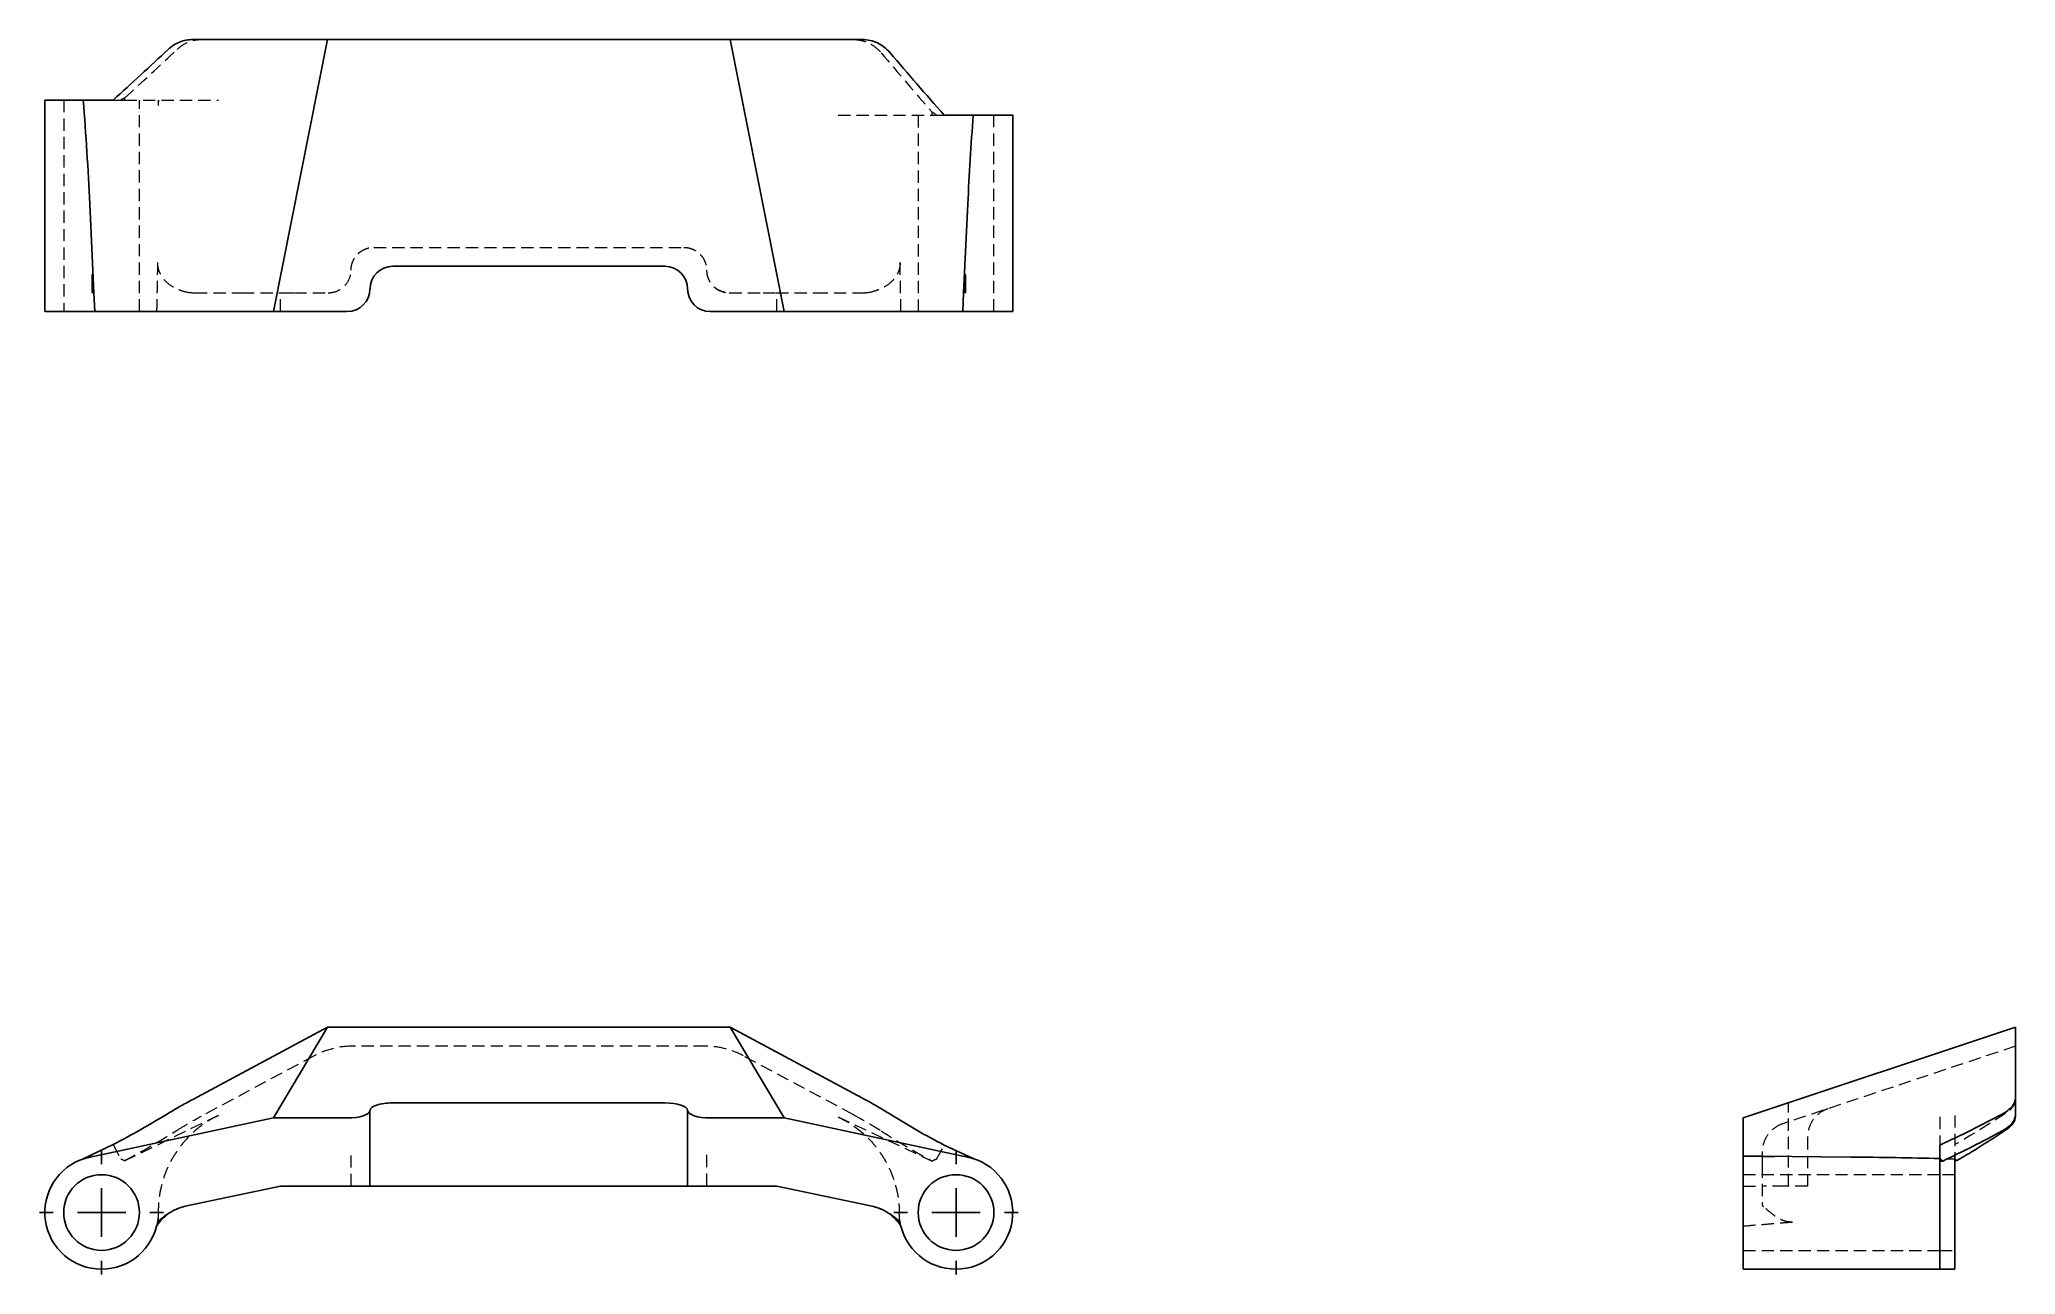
# Model space of a CAD drawing. Header units: millimetres. Extents: x 32 to 237, y 44 to 172.
import ezdxf

# ---------------------------------------------------------------- set-up
doc = ezdxf.new("R2010")
doc.units = ezdxf.units.MM
doc.linetypes.add('HIDDEN', pattern=[1.905, 1.27, -0.635])
doc.layers.add('10', color=7, linetype='Continuous')

# ---------------------------------------------------------------- blocks, each defined once
blk = doc.blocks.new('SW_CENTERMARKSYMBOL_0')
at = {"layer": '10', "color": 0}
for p, q in [((0, 5), (0, 6.41)), ((0, 0), (0, 2.5)), ((-5, 0), (-6.41, 0)), ((0, 0), (-2.5, 0)), ((0, 0), (0, -2.5)), ((0, 0), (2.5, 0)), ((5, 0), (6.41, 0)), ((0, -5), (0, -6.41))]:
    blk.add_line(p, q, dxfattribs=at)
blk = doc.blocks.new('SW_CENTERMARKSYMBOL_1')
at = {"layer": '10', "color": 0}
for p, q in [((0, 5), (0, 6.41)), ((0, 0), (0, 2.5)), ((-5, 0), (-6.41, 0)), ((0, 0), (-2.5, 0)), ((0, 0), (0, -2.5)), ((0, 0), (2.5, 0)), ((5, 0), (6.41, 0)), ((0, -5), (0, -6.41))]:
    blk.add_line(p, q, dxfattribs=at)

msp = doc.modelspace()

# ---------------------------------------------------------------- linework, layer by layer
at = {"color": 7, "linetype": 'Continuous', "lineweight": 25}
for p, q in [((48.28, 171.59), (62.2, 171.59)), ((56.62, 143.47), (62.2, 171.59)), ((62.2, 171.59), (103.8, 171.59)), ((109.38, 143.47), (103.8, 171.59)), ((103.8, 171.59), (117.46, 171.59)), ((33, 165.34), (33, 143.47)), ((36.97, 165.34), (33, 165.34)), ((36.97, 165.34), (40.05, 165.34)), ((125.92, 163.78), (128.91, 163.78)), ((133, 163.78), (128.91, 163.78)), ((133, 143.47), (133, 163.78)), ((38.08, 145.42), (37.64, 154.6)), ((128.36, 154.6), (127.92, 145.42)), ((97.06, 148.16), (68.94, 148.16)), ((38.17, 143.47), (38.08, 145.42)), ((127.92, 145.42), (127.83, 143.47)), ((37.64, 143.47), (38.17, 143.47)), ((38.17, 143.47), (56.62, 143.47)), ((56.62, 143.47), (64.25, 143.47)), ((101.75, 143.47), (109.38, 143.47)), ((109.38, 143.47), (127.83, 143.47)), ((127.83, 143.47), (128.36, 143.47)), ((128.36, 143.47), (133, 143.47)), ((48.28, 62.05), (62.2, 69.5)), ((56.62, 60.13), (62.2, 69.5)), ((62.2, 69.5), (103.8, 69.5)), ((109.38, 60.13), (103.8, 69.5)), ((103.8, 69.5), (117.46, 62.19)), ((208.47, 60.13), (236.59, 69.5)), ((236.59, 69.5), (236.59, 62.19)), ((97.06, 61.69), (68.94, 61.69)), ((236.59, 62.19), (236.59, 60.47)), ((38.17, 56.2), (56.62, 60.13)), ((56.62, 60.13), (64.25, 60.13)), ((66.59, 60.91), (66.59, 53.09)), ((99.41, 53.09), (99.41, 60.91)), ((101.75, 60.13), (109.38, 60.13)), ((109.38, 60.13), (127.83, 56.2)), ((208.47, 60.13), (208.47, 56.2)), ((236.59, 60.47), (236.59, 60.33)), ((36.97, 55.9), (40.05, 57.38)), ((125.92, 57.33), (128.91, 55.94)), ((228.78, 57.33), (228.78, 55.94)), ((37.64, 56.09), (38.17, 56.2)), ((127.83, 56.2), (128.36, 56.09)), ((210.42, 56.18), (208.47, 56.2)), ((208.47, 56.2), (208.47, 56.09)), ((208.47, 56.09), (208.47, 44.5)), ((219.6, 56.09), (210.42, 56.18)), ((228.78, 44.5), (228.78, 55.94)), ((57.36, 53.09), (47.51, 51)), ((57.36, 53.09), (64.25, 53.09)), ((66.59, 53.09), (64.25, 53.09)), ((68.94, 53.09), (66.59, 53.09)), ((68.94, 53.09), (97.06, 53.09)), ((99.41, 53.09), (97.06, 53.09)), ((101.75, 53.09), (99.41, 53.09)), ((101.75, 53.09), (108.64, 53.09)), ((108.64, 53.09), (118.49, 51)), ((230.34, 44.5), (230.34, 50.39)), ((208.47, 44.5), (228.78, 44.5)), ((228.78, 44.5), (230.34, 44.5))]:
    msp.add_line(p, q, dxfattribs=at)
at = {"color": 7, "linetype": 'HIDDEN', "lineweight": 18}
for p, q in [((34.95, 165.34), (34.95, 143.47)), ((40.05, 165.34), (40.87, 165.34)), ((40.87, 165.34), (41.24, 165.34)), ((41.24, 165.34), (50.93, 165.34)), ((42.77, 143.47), (42.77, 165.34)), ((44.72, 165.34), (44.72, 164.77)), ((44.75, 165.34), (44.72, 164.84)), ((114.95, 163.78), (124.68, 163.78)), ((123.23, 163.78), (123.23, 143.47)), ((124.68, 163.78), (125.13, 163.78)), ((125.13, 163.78), (125.92, 163.78)), ((131.05, 143.47), (131.05, 163.78)), ((66.98, 150.11), (99.02, 150.11)), ((37.89, 147.32), (37.99, 145.42)), ((37.89, 145.42), (37.89, 147.32)), ((101.36, 147.77), (101.36, 147.71)), ((128.01, 145.42), (128.11, 147.32)), ((128.11, 147.32), (128.11, 145.42)), ((37.99, 145.42), (37.89, 145.42)), ((57.36, 143.47), (57.36, 145.42)), ((58.78, 145.42), (62.26, 145.42)), ((103.74, 145.42), (107.22, 145.42)), ((108.64, 143.47), (108.64, 145.42)), ((128.11, 145.42), (128.01, 145.42)), ((101.29, 67.55), (64.71, 67.55)), ((60.84, 66.56), (49.2, 60.33)), ((116.53, 60.47), (105.16, 66.56)), ((213.16, 53.09), (213.16, 61.69)), ((41.24, 55.71), (50.93, 60.4)), ((114.95, 60.24), (124.68, 55.67)), ((228.78, 60.24), (228.78, 57.35)), ((40.05, 57.38), (40.87, 55.86)), ((125.13, 55.86), (125.92, 57.33)), ((215.11, 58.13), (215.11, 53.09)), ((37.99, 56.16), (37.89, 56.14)), ((64.64, 53.09), (64.64, 56.31)), ((101.36, 56.31), (101.36, 53.09)), ((128.11, 56.14), (128.01, 56.16)), ((210.42, 56.38), (210.42, 56.17)), ((210.42, 56.16), (212.32, 56.14)), ((210.42, 56.14), (210.42, 56.16)), ((212.32, 56.14), (210.42, 56.14)), ((227.62, 55.96), (230.34, 55.9)), ((228.78, 54.27), (208.47, 54.27)), ((208.47, 53.09), (210.42, 53.09)), ((212.77, 53.09), (210.42, 53.09)), ((215.11, 53.09), (212.77, 53.09)), ((230.34, 54.27), (228.78, 54.27)), ((44.71, 49.75), (44.69, 49.41)), ((121.36, 49.38), (121.29, 49.71)), ((121.31, 49.4), (121.3, 49.71)), ((208.47, 46.45), (228.78, 46.45)), ((228.78, 46.45), (230.34, 46.45))]:
    msp.add_line(p, q, dxfattribs=at)
at = {"color": 7, "linetype": 'HIDDEN', "lineweight": 18, "flags": 128}
for points in [[(41.23, 165.54), (41.23, 165.43), (41.24, 165.34)], [(124.68, 163.78), (124.68, 163.95), (124.69, 164.08)], [(41.23, 55.72), (41.23, 55.72), (41.24, 55.71)], [(124.68, 55.67), (124.68, 55.68), (124.69, 55.68)]]:
    msp.add_lwpolyline(points, dxfattribs=at)
at = {"color": 7, "linetype": 'Continuous', "lineweight": 25, "flags": 128}
for points in [[(33, 143.47), (33, 143.47), (33.06, 143.47), (33.21, 143.47), (33.43, 143.47), (33.74, 143.47), (34.13, 143.47), (34.58, 143.47), (35.1, 143.47), (35.67, 143.47), (36.3, 143.47), (36.95, 143.47), (37.64, 143.47)], [(228.78, 55.67), (228.95, 55.68), (229.08, 55.68)], [(230.54, 55.72), (230.43, 55.72), (230.34, 55.71)]]:
    msp.add_lwpolyline(points, dxfattribs=at)
at = {"color": 7, "linetype": 'Continuous', "lineweight": 25}
for centre in [(38.86, 50.36), (127.14, 50.36)]:
    msp.add_circle(centre, 3.91, dxfattribs=at)
for centre, radius, start, end in [((68.94, 145.81), 2.34, 90, 180), ((97.06, 145.81), 2.34, 0, 90), ((64.25, 145.81), 2.34, 270, 0), ((101.75, 145.81), 2.34, 180, 270), ((38.86, 50.36), 5.86, 101.9989, 346.1981), ((127.14, 50.36), 5.86, 193.8019, 78.0011)]:
    msp.add_arc(centre, radius, start, end, dxfattribs=at)
at = {"color": 7, "linetype": 'HIDDEN', "lineweight": 18}
for centre, start, end in [((38.86, 50.36), 66.0662, 69.9732), ((127.14, 50.36), 110.0268, 114.884)]:
    msp.add_arc(centre, 5.86, start, end, dxfattribs=at)
for centre, major_axis, ratio, start_param, end_param in [((38.86, 161.85), (5.76, 4.47), 0.243934, 0.967919, 1.033987), ((127.14, 159.41), (5.68, -5.68), 0.250839, 2.166097, 2.247662), ((226.85, 50.36), (3.48, 5.51), 0.569564, 6.212655, 6.278723)]:
    msp.add_ellipse(centre, major_axis=major_axis, ratio=ratio, start_param=start_param, end_param=end_param, dxfattribs=at)
at = {"color": 7, "linetype": 'Continuous', "lineweight": 25}
for centre, major_axis, ratio, start_param, end_param in [((68.94, 60.91), (2.34, 0), 0.333333, 1.570796, 3.141593), ((97.06, 60.91), (2.34, 0), 0.333333, 0, 1.570796), ((64.25, 60.91), (2.34, 0), 0.333333, 4.712389, 6.283185), ((101.75, 60.91), (2.34, 0), 0.333333, 3.141593, 4.712389), ((224.41, 50.36), (5.03, 5.03), 0.598927, 0.108533, 0.190097)]:
    msp.add_ellipse(centre, major_axis=major_axis, ratio=ratio, start_param=start_param, end_param=end_param, dxfattribs=at)
for points, knots in [([(48.28, 171.59), (47.81, 171.59), (47.36, 171.51), (46.49, 171.15), (46.09, 170.9), (45.74, 170.57)], [0, 0, 0, 0, 0.5, 0.5, 1, 1, 1, 1]), ([(120.33, 170.22), (120.14, 170.44), (119.94, 170.63), (119.51, 170.97), (119.27, 171.12), (118.78, 171.35), (118.53, 171.44), (118, 171.56), (117.73, 171.59), (117.46, 171.59)], [0, 0, 0, 0, 0.25, 0.25, 0.5, 0.5, 0.75, 0.75, 1, 1, 1, 1]), ([(37.64, 154.6), (37.56, 156.4), (37.46, 158.19), (37.24, 161.77), (37.11, 163.56), (36.97, 165.34)], [0, 0, 0, 0, 0.5, 0.5, 1, 1, 1, 1]), ([(128.91, 163.78), (128.8, 162.25), (128.7, 160.72), (128.51, 157.66), (128.43, 156.13), (128.36, 154.6)], [0, 0, 0, 0, 0.5, 0.5, 1, 1, 1, 1]), ([(48.28, 62.05), (47.81, 61.8), (47.36, 61.55), (46.49, 61.05), (46.09, 60.81), (45.74, 60.6)], [0, 0, 0, 0, 0.5, 0.5, 1, 1, 1, 1]), ([(120.33, 60.53), (120.14, 60.65), (119.94, 60.77), (119.51, 61.03), (119.27, 61.17), (118.78, 61.46), (118.53, 61.6), (118, 61.9), (117.73, 62.04), (117.46, 62.19)], [0, 0, 0, 0, 0.25, 0.25, 0.5, 0.5, 0.75, 0.75, 1, 1, 1, 1]), ([(235.22, 60.53), (235.44, 60.65), (235.63, 60.77), (235.97, 61.03), (236.12, 61.17), (236.35, 61.46), (236.44, 61.6), (236.56, 61.9), (236.59, 62.04), (236.59, 62.19)], [0, 0, 0, 0, 0.25, 0.25, 0.5, 0.5, 0.75, 0.75, 1, 1, 1, 1]), ([(236.59, 60.47), (236.59, 60.32), (236.56, 60.18), (236.44, 59.88), (236.35, 59.73), (236.12, 59.45), (235.98, 59.31), (235.64, 59.04), (235.44, 58.92), (235.22, 58.8)], [0, 0, 0, 0, 0.25, 0.25, 0.5, 0.5, 0.75, 0.75, 1, 1, 1, 1]), ([(235.57, 58.87), (235.9, 59.09), (236.15, 59.32), (236.51, 59.82), (236.59, 60.08), (236.59, 60.33)], [0, 0, 0, 0, 0.5, 0.5, 1, 1, 1, 1]), ([(228.78, 55.94), (227.25, 55.98), (225.72, 56.01), (222.66, 56.06), (221.13, 56.08), (219.6, 56.09)], [0, 0, 0, 0, 0.5, 0.5, 1, 1, 1, 1]), ([(230.34, 56.3), (230.34, 55.95), (230.34, 55.08), (230.34, 53.51), (230.34, 51.87), (230.34, 50.81), (230.34, 50.39)], [0, 0, 0, 0, 0.1988323, 0.4929191, 0.7953897, 1, 1, 1, 1]), ([(47.51, 51), (47.21, 50.94), (46.92, 50.84), (46.35, 50.6), (46.08, 50.45), (45.58, 50.1), (45.34, 49.9), (44.91, 49.46), (44.72, 49.22), (44.55, 48.96)], [0, 0, 0, 0, 0.25, 0.25, 0.5, 0.5, 0.75, 0.75, 1, 1, 1, 1]), ([(118.49, 51), (118.79, 50.94), (119.08, 50.84), (119.65, 50.6), (119.92, 50.45), (120.42, 50.1), (120.66, 49.9), (121.09, 49.46), (121.28, 49.22), (121.45, 48.96)], [0, 0, 0, 0, 0.25, 0.25, 0.5, 0.5, 0.75, 0.75, 1, 1, 1, 1])]:
    msp.add_open_spline(points, degree=3, knots=knots, dxfattribs=at)
at = {"color": 7, "linetype": 'HIDDEN', "lineweight": 18}
for points, knots in [([(46.66, 170.57), (47.02, 170.9), (47.41, 171.15), (48.28, 171.51), (48.73, 171.59), (49.2, 171.59)], [0, 0, 0, 0, 0.5, 0.5, 1, 1, 1, 1]), ([(116.53, 171.59), (116.81, 171.59), (117.07, 171.56), (117.6, 171.44), (117.85, 171.35), (118.34, 171.12), (118.58, 170.98), (119.01, 170.64), (119.22, 170.44), (119.4, 170.22)], [0, 0, 0, 0, 0.25, 0.25, 0.5, 0.5, 0.75, 0.75, 1, 1, 1, 1]), ([(64.64, 147.77), (64.64, 147.81), (64.64, 147.91), (64.66, 148.05), (64.68, 148.18), (64.7, 148.29), (64.73, 148.4), (64.76, 148.5), (64.79, 148.58), (64.87, 148.78), (65.02, 149.08), (65.28, 149.39), (65.53, 149.61), (65.75, 149.76), (65.98, 149.89), (66.23, 149.99), (66.48, 150.06), (66.73, 150.1), (66.9, 150.11), (66.98, 150.11)], [0, 0, 0, 0, 0.044837, 0.086721, 0.125652, 0.16163, 0.194656, 0.224731, 0.251855, 0.276029, 0.415548, 0.53733, 0.611301, 0.682137, 0.750109, 0.815521, 0.878715, 0.94007, 1, 1, 1, 1]), ([(99.02, 150.11), (99.06, 150.11), (99.15, 150.11), (99.29, 150.09), (99.42, 150.08), (99.56, 150.05), (99.69, 150.01), (99.82, 149.97), (99.96, 149.91), (100.09, 149.85), (100.21, 149.78), (100.33, 149.7), (100.45, 149.62), (100.57, 149.52), (100.75, 149.35), (100.98, 149.08), (101.16, 148.74), (101.27, 148.42), (101.34, 148.12), (101.35, 147.89), (101.36, 147.77)], [0, 0, 0, 0, 0.0321335, 0.0646223, 0.0975344, 0.1309352, 0.1648873, 0.1994502, 0.2346804, 0.2706313, 0.3073531, 0.3448929, 0.3832947, 0.4225998, 0.4628466, 0.5845957, 0.7241198, 0.7950801, 0.8870401, 1, 1, 1, 1]), ([(44.64, 148.55), (44.63, 147.88), (44.62, 147.22), (44.61, 146.56), (44.6, 146.04), (44.59, 145.53), (44.58, 145.01), (44.57, 144.5), (44.56, 143.98), (44.55, 143.47)], [0, 0, 0, 0, 0.001994809, 0.001994809, 0.001994809, 0.003545258, 0.003545258, 0.003545258, 0.005095751, 0.005095751, 0.005095751, 0.005095751]), ([(44.64, 148.55), (44.63, 148.35), (44.66, 148.15), (44.74, 147.77), (44.81, 147.6), (44.97, 147.26), (45.06, 147.11), (45.27, 146.83), (45.38, 146.7), (45.76, 146.33), (46.05, 146.13), (46.53, 145.87), (46.7, 145.8), (47.05, 145.66), (47.23, 145.6), (47.42, 145.55)], [0, 0, 0, 0, 0.125, 0.125, 0.25, 0.25, 0.375, 0.375, 0.5, 0.5, 0.75, 0.75, 0.875, 0.875, 1, 1, 1, 1]), ([(62.3, 145.42), (62.6, 145.42), (62.91, 145.48), (63.48, 145.72), (63.74, 145.89), (64.17, 146.32), (64.34, 146.58), (64.58, 147.15), (64.64, 147.46), (64.64, 147.77)], [0, 0, 0, 0, 0.25, 0.25, 0.5, 0.5, 0.75, 0.75, 1, 1, 1, 1]), ([(101.36, 147.73), (101.38, 147.55), (101.41, 147.19), (101.6, 146.71), (101.85, 146.31), (102.24, 145.92), (102.74, 145.61), (103.16, 145.51), (103.34, 145.46)], [0, 0, 0, 0, 0.168442, 0.325604, 0.470524, 0.602888, 0.828383, 1, 1, 1, 1]), ([(121.36, 148.55), (121.37, 148.35), (121.34, 148.15), (121.26, 147.77), (121.19, 147.6), (121.03, 147.26), (120.94, 147.11), (120.73, 146.83), (120.62, 146.7), (120.24, 146.33), (119.95, 146.13), (119.47, 145.87), (119.3, 145.8), (118.95, 145.66), (118.77, 145.6), (118.58, 145.55)], [0, 0, 0, 0, 0.125, 0.125, 0.25, 0.25, 0.375, 0.375, 0.5, 0.5, 0.75, 0.75, 0.875, 0.875, 1, 1, 1, 1]), ([(121.45, 143.47), (121.44, 144.13), (121.42, 144.79), (121.41, 145.46), (121.4, 145.97), (121.39, 146.49), (121.39, 147), (121.38, 147.52), (121.37, 148.03), (121.36, 148.55)], [0, 0, 0, 0, 0.001994814, 0.001994814, 0.001994814, 0.003545262, 0.003545262, 0.003545262, 0.005095743, 0.005095743, 0.005095743, 0.005095743]), ([(48.51, 145.42), (49, 145.42), (49.68, 145.42), (51.35, 145.42), (52.33, 145.42), (53.37, 145.42)], [0, 0, 0, 0, 0.5, 0.5, 1, 1, 1, 1]), ([(102.18, 146), (102.25, 145.94), (102.44, 145.77), (102.8, 145.59), (103.24, 145.45), (103.55, 145.43), (103.7, 145.42)], [0, 0, 0, 0, 0.172751, 0.4485, 0.72425, 1, 1, 1, 1]), ([(112.63, 145.42), (113.67, 145.42), (114.65, 145.42), (116.32, 145.42), (117, 145.42), (117.49, 145.42)], [0, 0, 0, 0, 0.5, 0.5, 1, 1, 1, 1]), ([(64.71, 67.55), (64.04, 67.55), (63.36, 67.46), (62.06, 67.12), (61.43, 66.87), (60.84, 66.56)], [0, 0, 0, 0, 0.5, 0.5, 1, 1, 1, 1]), ([(105.16, 66.56), (104.57, 66.87), (103.94, 67.12), (102.63, 67.46), (101.96, 67.55), (101.29, 67.55)], [0, 0, 0, 0, 0.5, 0.5, 1, 1, 1, 1]), ([(236.59, 62.05), (236.59, 61.8), (236.51, 61.55), (236.15, 61.05), (235.9, 60.81), (235.57, 60.6)], [0, 0, 0, 0, 0.5, 0.5, 1, 1, 1, 1]), ([(50.93, 60.4), (49.99, 59.95), (49.14, 59.37), (47.98, 58.33), (47.62, 57.95), (46.96, 57.15), (46.66, 56.74), (46.25, 56.08), (46.12, 55.86), (45.88, 55.4), (45.76, 55.16), (45.45, 54.45), (45.28, 53.96), (45, 52.97), (44.89, 52.46), (44.75, 51.43), (44.72, 50.91), (44.72, 50.39)], [0, 0, 0, 0, 0.25, 0.25, 0.375, 0.375, 0.5, 0.5, 0.5625, 0.5625, 0.625, 0.625, 0.75, 0.75, 0.875, 0.875, 1, 1, 1, 1]), ([(46.66, 58.87), (47.02, 59.09), (47.41, 59.32), (48.28, 59.82), (48.73, 60.08), (49.2, 60.33)], [0, 0, 0, 0, 0.5, 0.5, 1, 1, 1, 1]), ([(114.95, 60.24), (115.9, 59.8), (116.76, 59.23), (117.92, 58.2), (118.29, 57.82), (118.96, 57.04), (119.27, 56.63), (119.68, 55.98), (119.81, 55.75), (120.06, 55.3), (120.18, 55.06), (120.5, 54.36), (120.68, 53.87), (120.97, 52.88), (121.08, 52.38), (121.24, 51.35), (121.28, 50.83), (121.28, 50.31)], [0, 0, 0, 0, 0.25, 0.25, 0.375, 0.375, 0.5, 0.5, 0.5625, 0.5625, 0.625, 0.625, 0.75, 0.75, 0.875, 0.875, 1, 1, 1, 1]), ([(116.53, 60.47), (116.81, 60.32), (117.07, 60.18), (117.6, 59.88), (117.85, 59.73), (118.34, 59.45), (118.58, 59.31), (119.01, 59.04), (119.22, 58.92), (119.4, 58.8)], [0, 0, 0, 0, 0.25, 0.25, 0.5, 0.5, 0.75, 0.75, 1, 1, 1, 1]), ([(212.56, 59.54), (212.25, 59.43), (211.96, 59.28), (211.43, 58.9), (211.2, 58.66), (210.82, 58.13), (210.67, 57.84), (210.47, 57.22), (210.42, 56.9), (210.42, 56.57)], [0, 0, 0, 0, 0.25, 0.25, 0.5, 0.5, 0.75, 0.75, 1, 1, 1, 1]), ([(217.25, 61.1), (216.94, 60.99), (216.64, 60.84), (216.12, 60.46), (215.89, 60.22), (215.51, 59.7), (215.36, 59.4), (215.16, 58.78), (215.11, 58.46), (215.11, 58.13)], [0, 0, 0, 0, 0.25, 0.25, 0.5, 0.5, 0.75, 0.75, 1, 1, 1, 1]), ([(230.34, 60.4), (230.34, 60.11), (230.34, 59.52), (230.34, 58.29), (230.34, 57.2), (230.34, 56.48), (230.34, 56.3)], [0, 0, 0, 0, 0.295879, 0.600542, 0.896321, 1, 1, 1, 1]), ([(37.89, 56.14), (37.9, 56.14), (37.9, 56.14), (37.9, 56.14), (37.9, 56.14)], [0, 0, 0, 0, 0.964409, 1, 1, 1, 1]), ([(128.1, 56.14), (128.1, 56.14), (128.1, 56.14), (128.1, 56.14), (128.11, 56.14)], [0, 0, 0, 0, 0.258418, 1, 1, 1, 1]), ([(210.42, 56.13), (210.42, 56), (210.42, 55.7), (210.42, 55.4), (210.42, 55.23)], [0, 0, 0, 0, 0.433386, 1, 1, 1, 1]), ([(210.42, 55.23), (210.42, 54.93), (210.42, 54.41), (210.42, 53.03), (210.42, 52.17), (210.42, 51.21)], [0, 0, 0, 0, 0.5, 0.5, 1, 1, 1, 1]), ([(44.64, 49.38), (44.63, 49.33), (44.62, 49.27), (44.61, 49.22), (44.6, 49.18), (44.59, 49.14), (44.58, 49.1), (44.57, 49.05), (44.56, 49.01), (44.55, 48.96)], [0, 0, 0, 0, 0.001994809, 0.001994809, 0.001994809, 0.003545258, 0.003545258, 0.003545258, 0.005095751, 0.005095751, 0.005095751, 0.005095751]), ([(44.64, 49.38), (44.63, 49.36), (44.66, 49.38), (44.74, 49.46), (44.81, 49.52), (44.97, 49.67), (45.06, 49.76), (45.27, 49.93), (45.38, 50.03), (45.76, 50.3), (46.05, 50.48), (46.53, 50.7), (46.7, 50.77), (47.05, 50.89), (47.23, 50.94), (47.42, 50.98)], [0, 0, 0, 0, 0.125, 0.125, 0.25, 0.25, 0.375, 0.375, 0.5, 0.5, 0.75, 0.75, 0.875, 0.875, 1, 1, 1, 1]), ([(44.72, 50.39), (44.72, 50.34), (44.72, 50.23), (44.71, 50.07), (44.7, 49.9), (44.69, 49.73), (44.66, 49.56), (44.65, 49.44), (44.64, 49.38)], [0, 0, 0, 0, 0.188323, 0.36798, 0.538973, 0.701305, 0.854979, 1, 1, 1, 1]), ([(121.32, 49.4), (121.32, 49.4), (121.29, 49.42), (121.12, 49.6), (120.83, 49.85), (120.47, 50.14), (119.99, 50.45), (119.36, 50.77), (118.85, 50.91), (118.58, 50.98)], [0, 0, 0, 0, 0.024806, 0.18744, 0.316045, 0.448069, 0.619179, 0.795216, 1, 1, 1, 1]), ([(121.36, 49.38), (121.36, 49.42), (121.34, 49.52), (121.32, 49.65), (121.31, 49.79), (121.3, 49.92), (121.29, 50.06), (121.28, 50.19), (121.28, 50.27), (121.28, 50.31)], [0, 0, 0, 0, 0.125317, 0.256477, 0.393483, 0.536337, 0.68504, 0.839594, 1, 1, 1, 1]), ([(121.45, 48.96), (121.44, 49.02), (121.42, 49.08), (121.41, 49.13), (121.4, 49.17), (121.39, 49.22), (121.39, 49.26), (121.38, 49.3), (121.37, 49.34), (121.36, 49.38)], [0, 0, 0, 0, 0.001994814, 0.001994814, 0.001994814, 0.003545262, 0.003545262, 0.003545262, 0.005095743, 0.005095743, 0.005095743, 0.005095743]), ([(208.47, 48.96), (209.13, 49.02), (209.79, 49.08), (210.46, 49.13), (210.97, 49.17), (211.49, 49.22), (212, 49.26), (212.52, 49.3), (213.03, 49.34), (213.55, 49.38)], [0, 0, 0, 0, 0.001994814, 0.001994814, 0.001994814, 0.003545262, 0.003545262, 0.003545262, 0.005095743, 0.005095743, 0.005095743, 0.005095743]), ([(213.55, 49.38), (213.35, 49.36), (213.15, 49.38), (212.77, 49.46), (212.6, 49.52), (212.26, 49.67), (212.11, 49.76), (211.83, 49.93), (211.7, 50.03), (211.33, 50.3), (211.13, 50.48), (210.87, 50.7), (210.8, 50.77), (210.66, 50.89), (210.6, 50.94), (210.55, 50.98)], [0, 0, 0, 0, 0.125, 0.125, 0.25, 0.25, 0.375, 0.375, 0.5, 0.5, 0.75, 0.75, 0.875, 0.875, 1, 1, 1, 1])]:
    msp.add_open_spline(points, degree=3, knots=knots, dxfattribs=at)
at = {"color": 7, "linetype": 'Continuous', "lineweight": 25}
for points in [[(45.74, 170.57), (43.88, 168.83), (41.99, 167.08), (40.05, 165.34)], [(125.92, 163.78), (124.01, 165.93), (122.14, 168.08), (120.33, 170.22)], [(37.89, 145.42), (37.9, 145.97), (37.9, 146.62), (37.89, 147.32)], [(128.11, 147.32), (128.1, 146.63), (128.1, 145.98), (128.11, 145.42)], [(45.74, 60.6), (43.88, 59.46), (41.99, 58.38), (40.05, 57.38)], [(125.92, 57.33), (124.01, 58.31), (122.14, 59.39), (120.33, 60.53)], [(228.78, 57.33), (230.93, 58.31), (233.08, 59.39), (235.22, 60.53)], [(235.22, 58.8), (233.18, 57.69), (231.12, 56.64), (229.08, 55.68)], [(230.54, 55.72), (232.21, 56.7), (233.89, 57.76), (235.57, 58.87)]]:
    msp.add_open_spline(points, degree=3, dxfattribs=at)
at = {"color": 7, "linetype": 'HIDDEN', "lineweight": 18}
for points in [[(41.23, 165.54), (43.07, 167.21), (44.89, 168.89), (46.66, 170.57)], [(119.4, 170.22), (121.12, 168.18), (122.89, 166.12), (124.69, 164.08)], [(47.42, 145.55), (47.78, 145.46), (48.14, 145.42), (48.5, 145.42)], [(53.37, 145.42), (54.73, 145.42), (56.09, 145.42), (57.45, 145.42)], [(57.45, 145.42), (57.89, 145.42), (58.33, 145.42), (58.78, 145.42)], [(62.26, 145.42), (62.28, 145.42), (62.3, 145.42), (62.3, 145.42)], [(103.7, 145.42), (103.7, 145.42), (103.72, 145.42), (103.74, 145.42)], [(107.22, 145.42), (107.67, 145.42), (108.11, 145.42), (108.55, 145.42)], [(108.55, 145.42), (109.91, 145.42), (111.27, 145.42), (112.63, 145.42)], [(117.5, 145.42), (117.86, 145.42), (118.22, 145.46), (118.58, 145.55)], [(236.59, 67.55), (228.56, 64.87), (220.54, 62.19), (212.56, 59.54)], [(235.57, 60.6), (233.83, 59.46), (232.08, 58.38), (230.34, 57.38)], [(41.23, 55.72), (43.07, 56.7), (44.89, 57.76), (46.66, 58.87)], [(119.4, 58.8), (121.12, 57.69), (122.89, 56.64), (124.69, 55.68)], [(210.42, 56.57), (210.42, 56.57), (210.42, 56.51), (210.42, 56.38)], [(212.32, 56.14), (211.63, 56.14), (210.98, 56.14), (210.42, 56.14)], [(210.42, 51.21), (210.42, 51.13), (210.46, 51.06), (210.55, 50.98)], [(47.51, 51), (47.49, 50.99), (47.45, 50.99), (47.42, 50.98)], [(118.58, 50.98), (118.55, 50.99), (118.51, 50.99), (118.49, 51)]]:
    msp.add_open_spline(points, degree=3, dxfattribs=at)

# ---------------------------------------------------------------- block references
at = {"layer": '10'}
for name, p in [('SW_CENTERMARKSYMBOL_0', (38.86, 50.36)), ('SW_CENTERMARKSYMBOL_1', (127.14, 50.36))]:
    msp.add_blockref(name, p, dxfattribs=at)

doc.saveas('drawing.dxf')
